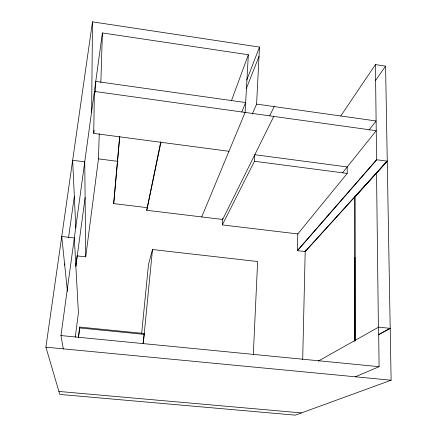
<?xml version="1.0" encoding="UTF-8"?>
<svg xmlns="http://www.w3.org/2000/svg" width="437" height="437" viewBox="0 0 437 437"><rect width="100%" height="100%" fill="white"/><g stroke="black" fill="none" stroke-linecap="round" stroke-linejoin="round"><path stroke-width="0.66" d="M347.207 173.423L347.224 166.939L254.793 154.709L254.465 161.253L222.324 224.913L297.794 233.932L347.207 173.423L254.465 161.253M91.639 112.407L92.48 21.85L259.491 47.076L256.601 104.104L252.242 114.106M228.961 151.289L93.726 133.394L94.387 91.415L376.23 130.701L342.553 172.779M95.556 92.289L95.758 81.408L245.649 102.558L241.814 112.009M302.683 359.744L305.217 250.685M297.34 250.652L376.579 159.734L387.258 161.166L305.195 251.57L297.34 250.652L297.799 233.626M77.13 255.891L85.718 256.847L98.467 158.877L99.254 133.689M100.843 82.631L102.395 32.939L248.347 54.745L245.091 112.418L201.725 216.932M253.318 354.516L257.622 261.523L152.486 249.538L148.498 264.483L141.626 333.781M222.324 224.913L222.755 218.205M147.548 207.695L113.696 203.598L119.689 136.306M119.776 136.475L113.696 203.598M143.041 343.772L144.265 333.513L79.72 327.084L78.332 337.856M143.265 343.679L152.486 249.538M273.791 116.422L222.679 219.456L146.75 210.306L160.734 141.741M78.556 337.331L79.72 327.084M75.257 337.255L78.42 312.963L74.323 237.947L61.737 236.504L67.424 291.277M75.781 265.92L77.191 255.427M75.874 266.352L85.111 197.568M93.726 133.394L94.168 130.128M63.305 348.955L60.962 335.556L102.395 32.939M64.709 265.128L64.9 263.779M68.582 237.444L74.334 196.257M340.8 115.936L375.427 64.583L385.587 66.118L391.11 380.212L295.314 415.15L59.787 394.42L45.89 347.186L92.48 21.85M146.75 210.306L160.969 142.293M231.408 100.838L248.347 54.745M246.747 80.064L259.491 47.076M246.31 88.651L259.021 56.34M269.744 115.772L274.196 106.584M375.41 80.643L385.587 66.118M369.003 130.095L376.11 120.967L256.601 104.104M297.45 250.669L376.732 159.756M355.123 340.483L354.97 196.907L387.258 161.166M305.086 251.559L387.111 161.149M318.24 361.126L378.611 327.133L390.197 328.351L378.48 334.747M378.841 334.452L390.197 328.351M355.265 376.841L379.092 366.687L378.611 327.133M58.913 391.448L301.443 412.91M45.89 347.186L391.11 380.212M60.962 335.556L379.092 366.687M79.763 327.952L143.964 334.338M354.893 257.366L354.833 341.128M98.467 158.877L118.028 161.384M75.825 228.109L72.651 160.297L84.745 161.837L85.718 256.847M375.427 64.583L376.579 159.734M376.541 173.156L378.393 327.247M354.833 196.89L354.981 341.15"/></g></svg>
